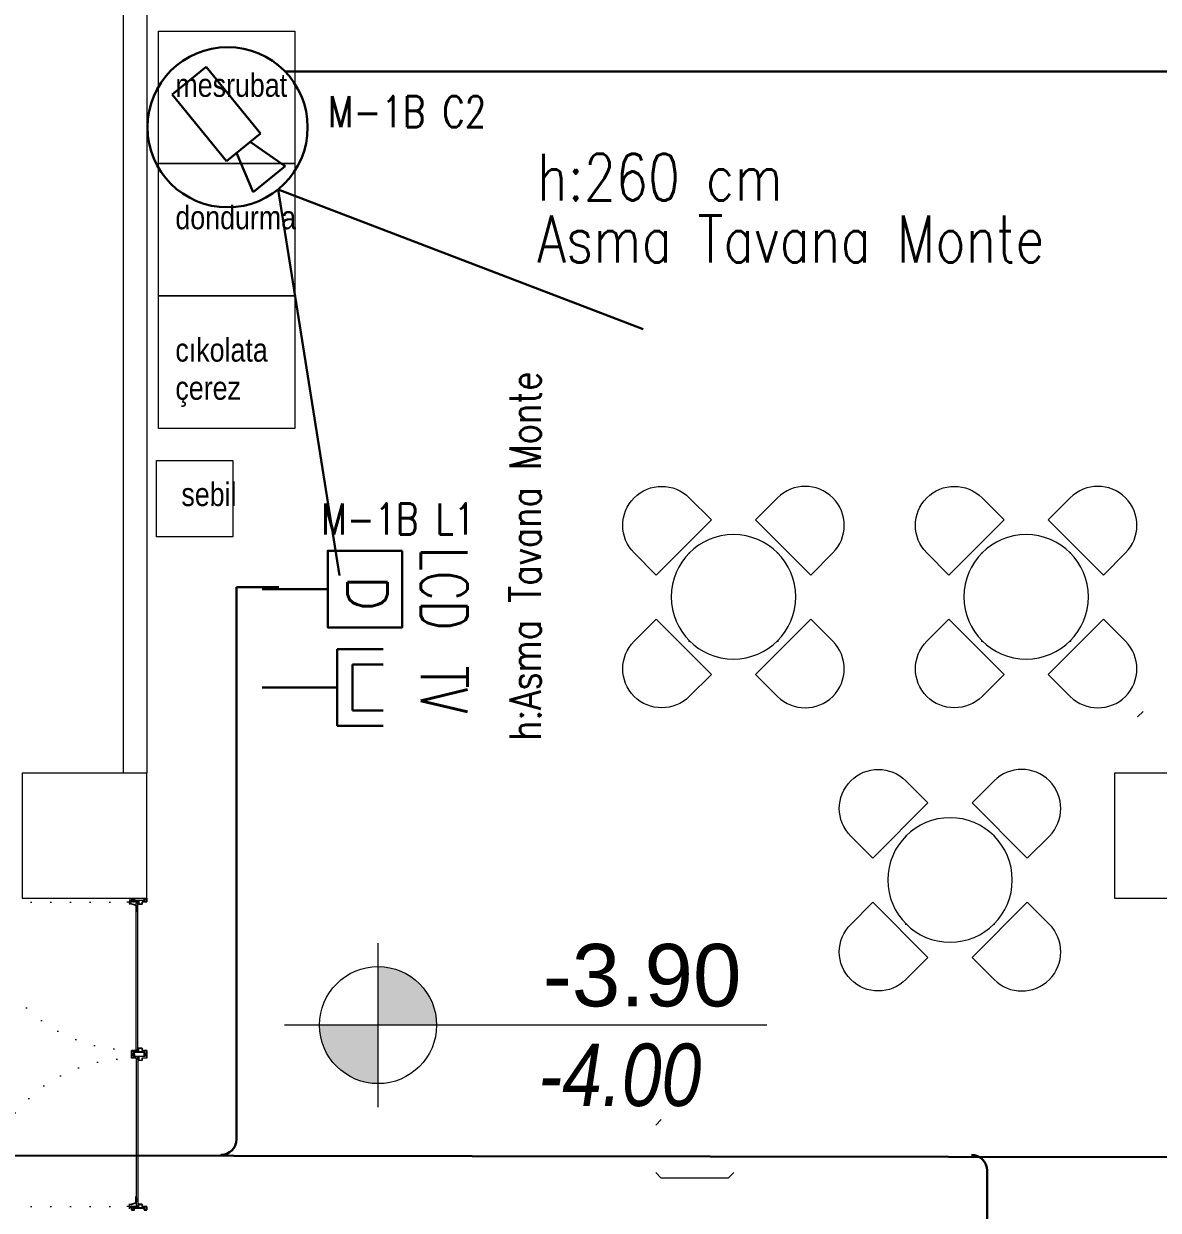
# Model space of a CAD drawing. Header units: metres. Extents: x -13621 to 152406, y -16073 to 22221.
# Drawn here: x 85561 to 86288, y 6990 to 7750 of the extents above; entities that cross this region are included whole.
import ezdxf
from ezdxf.enums import TextEntityAlignment as Align

# ---------------------------------------------------------------- set-up
doc = ezdxf.new("R2010")
doc.units = ezdxf.units.M
doc.header["$LTSCALE"] = 100
doc.header["$MEASUREMENT"] = 0
doc.linetypes.add('DOT2', pattern=[0.125, 0, -0.125])
doc.layers.get('0').update_dxf_attribs({"color": 9, "lineweight": 9})
for name, color, linetype, lineweight in [('00', 9, 'Continuous', 9), ('01', 9, 'Continuous', 9), ('05', 9, 'Continuous', 9), ('06D', 9, 'Continuous', 9), ('10', 9, 'Continuous', 9), ('15', 9, 'Continuous', 9), ('21', 9, 'Continuous', 9), ('Data  Tavan', 170, 'Continuous', 30), ('E-DAHİLİ DOME KAMERA', 7, 'Continuous', 30), ('E-DAHİLİ KAMERA', 7, 'Continuous', 30), ('E-DATA LCD EKRAN', 7, 'Continuous', 30), ('E-DATA PRİZİ (RJ45)', 7, 'Continuous', 30), ('E-YAZI', 7, 'Continuous', 30)]:
    doc.layers.add(name, color=color, linetype=linetype, lineweight=lineweight)
doc.styles.add('Arial', font='arial.ttf', dxfattribs={"height": 2.5})
doc.styles.add('E-YAZI', font='txttw.shx')
doc.styles.add('MuuM_TEXT-ITALIC', font='ARIALNI.TTF')
doc.styles.add('MuuM_TEXT-STANDART', font='ARIALN.TTF')

# ---------------------------------------------------------------- blocks, each defined once
blk = doc.blocks.new('E-LCD+TV')
at = {"layer": 'E-DATA PRİZİ (RJ45)', "color": 1}
for p, q in [((38.46, 77.49), (38.46, 48)), ((48.29, 77.49), (48.29, 57.83)), ((77.78, 77.49), (77.78, 57.83)), ((87.61, 77.49), (87.61, 48)), ((48.29, 57.83), (77.78, 57.83)), ((38.46, 48), (87.61, 48)), ((63.03, 48), (63.03, 0)), ((0, 0), (0, 41.99))]:
    blk.add_line(p, q, dxfattribs=at)
blk.add_lwpolyline([(-24.58, 89.56), (24.58, 89.56), (24.58, 41.99), (-24.58, 41.99)], close=True, dxfattribs=at)
at = {"layer": 'E-DATA PRİZİ (RJ45)', "color": 1, "style": 'E-YAZI'}
blk.add_text('D', height=25.6, dxfattribs=at).set_placement((-8.79, 54.59))
at = {"layer": 'E-YAZI', "color": 1, "style": 'E-YAZI', "width": 0.7}
for s, p in [('LCD', (-26.97, 101.57)), ('TV', (49.03, 101.57))]:
    blk.add_text(s, height=30, dxfattribs=at).set_placement(p)
blk = doc.blocks.new('100_DAHİLİ DOME KAMERA')
at = {"layer": 'E-DAHİLİ DOME KAMERA', "color": 4}
for p, q in [((-1.936, 0.715), (-1.936, -0.689)), ((0.82, 0.715), (-1.936, 0.715)), ((0.82, -0.689), (0.82, 0.715)), ((0.82, 0.294), (2.131, 0.668)), ((2.131, 0.668), (2.131, -0.643)), ((0.82, -0.268), (2.131, -0.643)), ((-1.936, -0.689), (0.82, -0.689))]:
    blk.add_line(p, q, dxfattribs=at)
at = {"layer": 'E-DAHİLİ DOME KAMERA', "color": 4, "linetype": 'Continuous'}
blk.add_circle((0, 0), 2.566, dxfattribs=at)
at = {"layer": 'E-DAHİLİ KAMERA', "color": 4}
for q in [(13.416, 6.264), (13.416, -6.264)]:
    blk.add_line((2.566, 0), q, dxfattribs=at)
blk = doc.blocks.new('p-kolon_80x80')
blk.add_lwpolyline([(-40, -40), (40, -40), (40, 40), (-40, 40)], close=True)
blk = doc.blocks.new('1.Bod.Ara.Sitatik Elk')
at = {"layer": '01'}
for p in [(1600, -1400), (2300, -1400)]:
    blk.add_blockref('p-kolon_80x80', p, dxfattribs=at)
blk = doc.blocks.new('0_elevationtarget-p-bk')
h = blk.add_hatch(color=250)
h.paths.add_polyline_path([(1.875, 0, 0.414214), (0, 1.875), (0, 0)])
h.paths.add_polyline_path([(0, 0), (-1.875, 0, 0.414214), (0, -1.875)])
blk.add_line((0, -2.625), (0, 2.625))
blk.add_lwpolyline([(12.453, 0), (-3, 0)])
blk.add_circle((0, 0), 1.875)
at = {"style": 'Arial'}
blk.add_attdef('BITMISKOT', text='', height=2, dxfattribs=at).set_placement((4.5, 0), align=Align.BOTTOM_LEFT)
at = {"style": 'MuuM_TEXT-ITALIC'}
blk.add_attdef('FINISHINGFLOORLEVEL', text='', height=2, dxfattribs=at).set_placement((4.5, -0.592), align=Align.TOP_LEFT)
blk = doc.blocks.new('p-sandalye-01')
blk.add_lwpolyline([(-5, -25), (-5, -25), (-25, -25, -1), (-25, 25), (-5, 25), (-5, 25)], format="xyb", close=True)
blk.add_point((0, 0.11))
blk = doc.blocks.new('p-masa-yuvarlak-4lü')
blk.add_circle((0.11, 0.11), 39.89)
at = {"rotation": 270}
blk.add_blockref('p-sandalye-01', (0, 40), dxfattribs=at)
blk.add_blockref('p-sandalye-01', (-40, 0))
at = {"xscale": -1}
blk.add_blockref('p-sandalye-01', (40, 0), dxfattribs=at)
at = {"xscale": -1, "rotation": 270}
blk.add_blockref('p-sandalye-01', (0, -40), dxfattribs=at)
blk = doc.blocks.new('1.Bod.Ara.Mimari Elk')
at = {"layer": '00'}
blk.add_lwpolyline([(1640, -640), (1640, -1360), (1625, -1360), (1625, -640)], close=True, dxfattribs=at)
at = {"layer": '05'}
for p, q in [((1969.54, -1581.88), (1966, -1585.41)), ((1969.54, -1619.38), (1966, -1615.84)), ((2012.47, -1619.38), (2016, -1615.84)), ((2012.47, -1619.38), (1969.54, -1619.38))]:
    blk.add_line(p, q, dxfattribs=at)
for points in [[(1647.35, -884.55), (1734.81, -884.55), (1734.81, -969.37), (1647.35, -969.37)], [(1647.35, -969.37), (1734.81, -969.37), (1734.81, -1054.2), (1647.35, -1054.2)], [(1647.35, -1054.2), (1734.81, -1054.2), (1734.81, -1139.02), (1647.35, -1139.02)], [(1646.06, -1159.59), (1694.94, -1159.59), (1694.94, -1208.43), (1646.06, -1208.43)]]:
    blk.add_lwpolyline(points, close=True, dxfattribs=at)
at = {"layer": '06D'}
for p, q in [((2274.77, -1323.95), (2278.3, -1320.42)), ((1632.87, -1635.02), (1632.87, -1631.25)), ((1632.87, -1631.25), (1633.17, -1631.25)), ((1633.17, -1635.25), (1633.17, -1631.25)), ((1633.17, -1632.65), (1634.17, -1632.65)), ((1633.17, -1633.85), (1634.17, -1633.85)), ((1630.47, -1637.5), (1627.17, -1637.5)), ((1632.65, -1635.31), (1628.58, -1636.54)), ((1628.86, -1639.18), (1628.86, -1635.93)), ((1630.01, -1638.5), (1628.86, -1638.5)), ((1632.95, -1635.54), (1629.35, -1636.63)), ((1632.36, -1638.2), (1629.57, -1638.2)), ((1630.01, -1638.2), (1629.57, -1638.2)), ((1629.57, -1638.5), (1632.36, -1638.5)), ((1632.36, -1638.5), (1632.36, -1638.2)), ((1632.36, -1638.5), (1632.36, -1638.2)), ((1633.17, -1636.93), (1633.3, -1637.06)), ((1633.3, -1637.06), (1634.05, -1637.06)), ((1634.05, -1637.06), (1634.17, -1636.93))]:
    blk.add_line(p, q, dxfattribs=at)
blk.add_lwpolyline([(1637.04, -1637.55, -0.414214), (1637.02, -1637.52), (1637.02, -1636.25, 0.414214), (1636.82, -1636.05), (1634.69, -1636.05, 0.414214), (1634.66, -1636.08), (1634.66, -1638.28, -0.414214), (1634.56, -1638.38), (1634.3, -1638.38, -0.668179), (1634.3, -1638.36), (1634.31, -1638.35, 0.414214), (1634.31, -1638.31), (1634.27, -1638.27), (1634.31, -1638.23, 0.414214), (1634.31, -1638.18), (1634.27, -1638.14), (1634.31, -1638.1, 0.414214), (1634.31, -1638.06), (1634.27, -1638.02), (1634.31, -1637.98, 0.414214), (1634.31, -1637.93), (1634.27, -1637.89), (1634.31, -1637.85, 0.414214), (1634.31, -1637.81), (1634.27, -1637.77), (1634.31, -1637.73, 0.414214), (1634.31, -1637.68), (1634.27, -1637.64), (1634.31, -1637.6, 0.668179), (1634.29, -1637.55), (1630.05, -1637.55, 0.414214), (1630, -1637.6), (1630, -1639.8, 0.414214), (1630.05, -1639.85), (1631.44, -1639.85), (1631.49, -1639.8), (1631.54, -1639.85), (1631.85, -1639.85, 0.414214), (1631.9, -1639.8), (1631.9, -1639.12, 0.425982), (1631.85, -1639.07, -0.221341), (1631.69, -1639, 0.210871), (1631.67, -1638.99), (1631.63, -1638.99, 0.164212), (1631.59, -1639.01, -0.031871), (1631.58, -1639.02, 0.267949), (1631.56, -1639.04), (1631.56, -1639.06, -0.354919), (1631.54, -1639.09, -0.103666), (1631.45, -1639.09, -0.354919), (1631.42, -1639.06), (1631.42, -1639.04, 0.267949), (1631.41, -1639.02, -0.131652), (1631.34, -1638.95, 0.267949), (1631.32, -1638.94), (1631.3, -1638.94, -0.354919), (1631.27, -1638.92, -0.103666), (1631.27, -1638.82, -0.354919), (1631.3, -1638.8), (1631.32, -1638.8, 0.267949), (1631.34, -1638.78, -0.131652), (1631.41, -1638.72, 0.267949), (1631.42, -1638.7), (1631.42, -1638.68, -0.354919), (1631.45, -1638.65, -0.103666), (1631.54, -1638.65, -0.354919), (1631.56, -1638.68), (1631.56, -1638.7, 0.267949), (1631.58, -1638.72, -0.031871), (1631.59, -1638.73, 0.164212), (1631.63, -1638.75), (1631.67, -1638.75, 0.210871), (1631.69, -1638.74, -0.252014), (1631.87, -1638.67, 0.295782), (1631.9, -1638.66, -0.253783), (1631.92, -1638.65), (1631.95, -1638.65), (1638.05, -1638.65), (1638.08, -1638.65, -0.253783), (1638.11, -1638.66, 0.295782), (1638.13, -1638.67, -0.252014), (1638.31, -1638.74, 0.210871), (1638.33, -1638.75), (1638.38, -1638.75, 0.164212), (1638.41, -1638.73, -0.031871), (1638.43, -1638.72, 0.267949), (1638.44, -1638.7), (1638.44, -1638.68, -0.354919), (1638.47, -1638.65, -0.103666), (1638.56, -1638.65, -0.354919), (1638.58, -1638.68), (1638.58, -1638.7, 0.267949), (1638.6, -1638.72, -0.131652), (1638.66, -1638.78, 0.267949), (1638.68, -1638.8), (1638.7, -1638.8, -0.354919), (1638.73, -1638.82, -0.103666), (1638.73, -1638.92, -0.354919), (1638.7, -1638.94), (1638.68, -1638.94, 0.267949), (1638.66, -1638.95, -0.131652), (1638.6, -1639.02, 0.267949), (1638.58, -1639.04), (1638.58, -1639.06, -0.354919), (1638.56, -1639.09, -0.103666), (1638.47, -1639.09, -0.354919), (1638.44, -1639.06), (1638.44, -1639.04, 0.267949), (1638.43, -1639.02, -0.031871), (1638.41, -1639.01, 0.164212), (1638.38, -1638.99), (1638.33, -1638.99, 0.210871), (1638.31, -1639, -0.221341), (1638.15, -1639.07, 0.425982), (1638.1, -1639.12), (1638.1, -1639.82, 0.414214), (1638.13, -1639.85), (1638.46, -1639.85), (1638.51, -1639.8), (1638.56, -1639.85), (1639.95, -1639.85, 0.414214), (1640, -1639.8), (1640, -1637.7, 0.414214), (1639.85, -1637.55), (1637.05, -1637.55)], format="xyb", dxfattribs=at)
for points in [[(1631.9, -1639.85), (1630, -1639.85), (1630, -1640), (1631.9, -1640)], [(1640, -1639.85), (1638.1, -1639.85), (1638.1, -1640), (1640, -1640)]]:
    blk.add_lwpolyline(points, close=True, dxfattribs=at)
for points in [[(1634.15, -1638.47, -0.414214), (1634.12, -1638.5), (1631.49, -1638.5, 1.203439), (1631.62, -1639.22, -0.263652), (1631.75, -1639.23), (1631.75, -1639.68, -0.414214), (1631.73, -1639.7), (1630.52, -1639.7, -0.414214), (1630.49, -1639.68), (1630.49, -1639.49, 0.414214), (1630.47, -1639.47), (1630.4, -1639.47, 0.414214), (1630.37, -1639.49), (1630.37, -1639.68, -0.414214), (1630.35, -1639.7), (1630.2, -1639.7, -0.414214), (1630.15, -1639.65), (1630.15, -1637.73, -0.414214), (1630.18, -1637.7), (1630.2, -1637.7, -0.347097), (1630.22, -1637.72, 0.789283), (1630.3, -1637.72, -0.347097), (1630.32, -1637.7), (1630.35, -1637.7, -0.414214), (1630.37, -1637.73), (1630.37, -1637.92, 0.414214), (1630.4, -1637.94), (1630.47, -1637.94, 0.414214), (1630.49, -1637.92), (1630.49, -1637.87, -0.436922), (1630.52, -1637.85, 0.19622), (1630.54, -1637.84), (1630.57, -1637.82), (1630.6, -1637.84, 0.36397), (1630.64, -1637.84), (1630.67, -1637.82), (1630.69, -1637.84, 0.655203), (1630.72, -1637.84), (1630.74, -1637.82), (1630.77, -1637.84, 0.36397), (1630.81, -1637.84), (1630.84, -1637.82), (1630.87, -1637.84, 0.36397), (1630.91, -1637.84), (1630.94, -1637.82), (1630.96, -1637.84, 0.36397), (1631.01, -1637.84), (1631.03, -1637.82), (1631.06, -1637.84, 0.36397), (1631.11, -1637.84), (1631.11, -1637.83, 0.027174), (1631.12, -1637.82, 0.131193), (1631.13, -1637.8, -0.383883), (1631.23, -1637.71), (1631.3, -1637.71, -0.323388), (1631.35, -1637.74, 0.52724), (1631.54, -1637.8, -0.359211), (1631.61, -1637.8, 0.52724), (1631.81, -1637.74, -0.323388), (1631.85, -1637.71), (1631.92, -1637.71, -0.414214), (1632.02, -1637.81), (1632.02, -1637.82), (1632.04, -1637.84, 0.36397), (1632.09, -1637.84), (1632.11, -1637.82), (1632.14, -1637.84, 0.36397), (1632.18, -1637.84), (1632.21, -1637.82), (1632.24, -1637.84, 0.36397), (1632.28, -1637.84), (1632.31, -1637.82), (1632.33, -1637.84, 0.36397), (1632.38, -1637.84), (1632.4, -1637.82), (1632.43, -1637.84, 0.36397), (1632.48, -1637.84), (1632.5, -1637.82), (1632.53, -1637.84, 0.36397), (1632.57, -1637.84), (1632.6, -1637.82), (1632.62, -1637.84, 0.388879), (1632.67, -1637.84), (1632.8, -1637.71, -0.198912), (1632.83, -1637.7), (1633.3, -1637.7), (1634.12, -1637.7, -0.414214), (1634.15, -1637.73)], [(1639.52, -1637.9, 0.414214), (1639.55, -1637.93), (1639.62, -1637.93, 0.414214), (1639.64, -1637.9), (1639.64, -1637.73, -0.414214), (1639.67, -1637.7), (1639.68, -1637.7, -0.347117), (1639.7, -1637.72, 0.789342), (1639.78, -1637.72, -0.347117), (1639.8, -1637.7), (1639.84, -1637.7, -0.414214), (1639.86, -1637.73), (1639.86, -1639.68, -0.414214), (1639.84, -1639.7), (1639.67, -1639.7, -0.414214), (1639.64, -1639.68), (1639.64, -1639.49, 0.414214), (1639.62, -1639.47), (1639.55, -1639.47, 0.414214), (1639.52, -1639.49), (1639.52, -1639.68, -0.414214), (1639.5, -1639.7), (1638.28, -1639.7, -0.414214), (1638.25, -1639.68), (1638.25, -1639.23, -0.263652), (1638.38, -1639.22, 1.203439), (1638.51, -1638.5), (1634.83, -1638.5, -0.414214), (1634.81, -1638.47), (1634.81, -1636.26, -0.414214), (1634.87, -1636.2), (1636.82, -1636.2, -0.414214), (1636.87, -1636.25), (1636.87, -1637.67, 0.414214), (1636.89, -1637.7), (1639.5, -1637.7, -0.414214), (1639.52, -1637.73)]]:
    blk.add_lwpolyline(points, format="xyb", close=True, dxfattribs=at)
for centre in [(1632.57, -1635.02), (1632.87, -1635.25)]:
    blk.add_arc(centre, 0.3, 285.89502, 0, dxfattribs=at)
at = {"layer": '10'}
for p, q in [((1630.47, -1442.5), (1627.17, -1442.5)), ((1632.65, -1444.69), (1628.58, -1443.46)), ((1628.86, -1440.82), (1628.86, -1444.07)), ((1630.01, -1441.5), (1628.86, -1441.5)), ((1632.95, -1444.46), (1629.35, -1443.37)), ((1629.57, -1441.5), (1632.36, -1441.5)), ((1632.36, -1441.8), (1629.57, -1441.8)), ((1630.01, -1441.8), (1629.57, -1441.8)), ((1632.36, -1441.5), (1632.36, -1441.8)), ((1632.36, -1441.5), (1632.36, -1441.8)), ((1632.87, -1444.98), (1632.87, -1448.75)), ((1632.87, -1448.75), (1633.17, -1448.75)), ((1633.17, -1444.75), (1633.17, -1448.75)), ((1633.17, -1446.15), (1634.17, -1446.15)), ((1633.17, -1447.35), (1634.17, -1447.35))]:
    blk.add_line(p, q, dxfattribs=at)
for points in [[(1631.9, -1440.15), (1630, -1440.15), (1630, -1440), (1631.9, -1440)], [(1640, -1440.15), (1638.1, -1440.15), (1638.1, -1440), (1640, -1440)], [(1631.9, -1539.85), (1630, -1539.85), (1630, -1540), (1631.9, -1540)], [(1631.9, -1540.15), (1630, -1540.15), (1630, -1540), (1631.9, -1540)], [(1640, -1539.85), (1638.1, -1539.85), (1638.1, -1540), (1640, -1540)], [(1640, -1540.15), (1638.1, -1540.15), (1638.1, -1540), (1640, -1540)]]:
    blk.add_lwpolyline(points, close=True, dxfattribs=at)
for points in [[(1637.04, -1442.45, 0.414214), (1637.02, -1442.47), (1637.02, -1443.75, -0.414214), (1636.82, -1443.95), (1634.69, -1443.95, -0.414214), (1634.66, -1443.92), (1634.66, -1441.72, 0.414214), (1634.56, -1441.62), (1634.3, -1441.62, 0.668179), (1634.3, -1441.64), (1634.31, -1441.65, -0.414214), (1634.31, -1441.69), (1634.27, -1441.73), (1634.31, -1441.77, -0.414214), (1634.31, -1441.82), (1634.27, -1441.86), (1634.31, -1441.9, -0.414214), (1634.31, -1441.94), (1634.27, -1441.98), (1634.31, -1442.02, -0.414214), (1634.31, -1442.07), (1634.27, -1442.11), (1634.31, -1442.15, -0.414214), (1634.31, -1442.19), (1634.27, -1442.23), (1634.31, -1442.27, -0.414214), (1634.31, -1442.32), (1634.27, -1442.36), (1634.31, -1442.4, -0.668179), (1634.29, -1442.45), (1630.05, -1442.45, -0.414214), (1630, -1442.4), (1630, -1440.2, -0.414214), (1630.05, -1440.15), (1631.44, -1440.15), (1631.49, -1440.2), (1631.54, -1440.15), (1631.85, -1440.15, -0.414214), (1631.9, -1440.2), (1631.9, -1440.88, -0.425982), (1631.85, -1440.93, 0.221341), (1631.69, -1441, -0.210871), (1631.67, -1441.01), (1631.63, -1441.01, -0.164212), (1631.59, -1440.99, 0.031871), (1631.58, -1440.98, -0.267949), (1631.56, -1440.96), (1631.56, -1440.94, 0.354919), (1631.54, -1440.91, 0.103666), (1631.45, -1440.91, 0.354919), (1631.42, -1440.94), (1631.42, -1440.96, -0.267949), (1631.41, -1440.98, 0.131652), (1631.34, -1441.05, -0.267949), (1631.32, -1441.06), (1631.3, -1441.06, 0.354919), (1631.27, -1441.08, 0.103666), (1631.27, -1441.18, 0.354919), (1631.3, -1441.2), (1631.32, -1441.2, -0.267949), (1631.34, -1441.22, 0.131652), (1631.41, -1441.28, -0.267949), (1631.42, -1441.3), (1631.42, -1441.32, 0.354919), (1631.45, -1441.35, 0.103666), (1631.54, -1441.35, 0.354919), (1631.56, -1441.32), (1631.56, -1441.3, -0.267949), (1631.58, -1441.28, 0.031871), (1631.59, -1441.27, -0.164212), (1631.63, -1441.25), (1631.67, -1441.25, -0.210871), (1631.69, -1441.26, 0.252014), (1631.87, -1441.33, -0.295782), (1631.9, -1441.34, 0.253783), (1631.92, -1441.35), (1631.95, -1441.35), (1638.05, -1441.35), (1638.08, -1441.35, 0.253783), (1638.11, -1441.34, -0.295782), (1638.13, -1441.33, 0.252014), (1638.31, -1441.26, -0.210871), (1638.33, -1441.25), (1638.38, -1441.25, -0.164212), (1638.41, -1441.27, 0.031871), (1638.43, -1441.28, -0.267949), (1638.44, -1441.3), (1638.44, -1441.32, 0.354919), (1638.47, -1441.35, 0.103666), (1638.56, -1441.35, 0.354919), (1638.58, -1441.32), (1638.58, -1441.3, -0.267949), (1638.6, -1441.28, 0.131652), (1638.66, -1441.22, -0.267949), (1638.68, -1441.2), (1638.7, -1441.2, 0.354919), (1638.73, -1441.18, 0.103666), (1638.73, -1441.08, 0.354919), (1638.7, -1441.06), (1638.68, -1441.06, -0.267949), (1638.66, -1441.05, 0.131652), (1638.6, -1440.98, -0.267949), (1638.58, -1440.96), (1638.58, -1440.94, 0.354919), (1638.56, -1440.91, 0.103666), (1638.47, -1440.91, 0.354919), (1638.44, -1440.94), (1638.44, -1440.96, -0.267949), (1638.43, -1440.98, 0.031871), (1638.41, -1440.99, -0.164212), (1638.38, -1441.01), (1638.33, -1441.01, -0.210871), (1638.31, -1441, 0.221341), (1638.15, -1440.93, -0.425982), (1638.1, -1440.88), (1638.1, -1440.17, -0.414214), (1638.13, -1440.15), (1638.46, -1440.15), (1638.51, -1440.2), (1638.56, -1440.15), (1639.95, -1440.15, -0.414214), (1640, -1440.2), (1640, -1442.3, -0.414214), (1639.85, -1442.45), (1637.05, -1442.45)], [(1637.04, -1537.55, -0.414214), (1637.02, -1537.52), (1637.02, -1536.25, 0.414214), (1636.82, -1536.05), (1634.69, -1536.05, 0.414214), (1634.66, -1536.08), (1634.66, -1538.28, -0.414214), (1634.56, -1538.38), (1634.3, -1538.38, -0.668179), (1634.3, -1538.36), (1634.31, -1538.35, 0.414214), (1634.31, -1538.31), (1634.27, -1538.27), (1634.31, -1538.23, 0.414214), (1634.31, -1538.18), (1634.27, -1538.14), (1634.31, -1538.1, 0.414214), (1634.31, -1538.06), (1634.27, -1538.02), (1634.31, -1537.98, 0.414214), (1634.31, -1537.93), (1634.27, -1537.89), (1634.31, -1537.85, 0.414214), (1634.31, -1537.81), (1634.27, -1537.77), (1634.31, -1537.73, 0.414214), (1634.31, -1537.68), (1634.27, -1537.64), (1634.31, -1537.6, 0.668179), (1634.29, -1537.55), (1630.05, -1537.55, 0.414214), (1630, -1537.6), (1630, -1539.8, 0.414214), (1630.05, -1539.85), (1631.44, -1539.85), (1631.49, -1539.8), (1631.54, -1539.85), (1631.85, -1539.85, 0.414214), (1631.9, -1539.8), (1631.9, -1539.12, 0.425982), (1631.85, -1539.07, -0.221341), (1631.69, -1539, 0.210871), (1631.67, -1538.99), (1631.63, -1538.99, 0.164212), (1631.59, -1539.01, -0.031871), (1631.58, -1539.02, 0.267949), (1631.56, -1539.04), (1631.56, -1539.06, -0.354919), (1631.54, -1539.09, -0.103666), (1631.45, -1539.09, -0.354919), (1631.42, -1539.06), (1631.42, -1539.04, 0.267949), (1631.41, -1539.02, -0.131652), (1631.34, -1538.95, 0.267949), (1631.32, -1538.94), (1631.3, -1538.94, -0.354919), (1631.27, -1538.92, -0.103666), (1631.27, -1538.82, -0.354919), (1631.3, -1538.8), (1631.32, -1538.8, 0.267949), (1631.34, -1538.78, -0.131652), (1631.41, -1538.72, 0.267949), (1631.42, -1538.7), (1631.42, -1538.68, -0.354919), (1631.45, -1538.65, -0.103666), (1631.54, -1538.65, -0.354919), (1631.56, -1538.68), (1631.56, -1538.7, 0.267949), (1631.58, -1538.72, -0.031871), (1631.59, -1538.73, 0.164212), (1631.63, -1538.75), (1631.67, -1538.75, 0.210871), (1631.69, -1538.74, -0.252014), (1631.87, -1538.67, 0.295782), (1631.9, -1538.66, -0.253783), (1631.92, -1538.65), (1631.95, -1538.65), (1638.05, -1538.65), (1638.08, -1538.65, -0.253783), (1638.11, -1538.66, 0.295782), (1638.13, -1538.67, -0.252014), (1638.31, -1538.74, 0.210871), (1638.33, -1538.75), (1638.38, -1538.75, 0.164212), (1638.41, -1538.73, -0.031871), (1638.43, -1538.72, 0.267949), (1638.44, -1538.7), (1638.44, -1538.68, -0.354919), (1638.47, -1538.65, -0.103666), (1638.56, -1538.65, -0.354919), (1638.58, -1538.68), (1638.58, -1538.7, 0.267949), (1638.6, -1538.72, -0.131652), (1638.66, -1538.78, 0.267949), (1638.68, -1538.8), (1638.7, -1538.8, -0.354919), (1638.73, -1538.82, -0.103666), (1638.73, -1538.92, -0.354919), (1638.7, -1538.94), (1638.68, -1538.94, 0.267949), (1638.66, -1538.95, -0.131652), (1638.6, -1539.02, 0.267949), (1638.58, -1539.04), (1638.58, -1539.06, -0.354919), (1638.56, -1539.09, -0.103666), (1638.47, -1539.09, -0.354919), (1638.44, -1539.06), (1638.44, -1539.04, 0.267949), (1638.43, -1539.02, -0.031871), (1638.41, -1539.01, 0.164212), (1638.38, -1538.99), (1638.33, -1538.99, 0.210871), (1638.31, -1539, -0.221341), (1638.15, -1539.07, 0.425982), (1638.1, -1539.12), (1638.1, -1539.82, 0.414214), (1638.13, -1539.85), (1638.46, -1539.85), (1638.51, -1539.8), (1638.56, -1539.85), (1639.95, -1539.85, 0.414214), (1640, -1539.8), (1640, -1537.7, 0.414214), (1639.85, -1537.55), (1637.05, -1537.55)], [(1637.04, -1542.45, 0.414214), (1637.02, -1542.47), (1637.02, -1543.75, -0.414214), (1636.82, -1543.95), (1634.69, -1543.95, -0.414214), (1634.66, -1543.92), (1634.66, -1541.72, 0.414214), (1634.56, -1541.62), (1634.3, -1541.62, 0.668179), (1634.3, -1541.64), (1634.31, -1541.65, -0.414214), (1634.31, -1541.69), (1634.27, -1541.73), (1634.31, -1541.77, -0.414214), (1634.31, -1541.82), (1634.27, -1541.86), (1634.31, -1541.9, -0.414214), (1634.31, -1541.94), (1634.27, -1541.98), (1634.31, -1542.02, -0.414214), (1634.31, -1542.07), (1634.27, -1542.11), (1634.31, -1542.15, -0.414214), (1634.31, -1542.19), (1634.27, -1542.23), (1634.31, -1542.27, -0.414214), (1634.31, -1542.32), (1634.27, -1542.36), (1634.31, -1542.4, -0.668179), (1634.29, -1542.45), (1630.05, -1542.45, -0.414214), (1630, -1542.4), (1630, -1540.2, -0.414214), (1630.05, -1540.15), (1631.44, -1540.15), (1631.49, -1540.2), (1631.54, -1540.15), (1631.85, -1540.15, -0.414214), (1631.9, -1540.2), (1631.9, -1540.88, -0.425982), (1631.85, -1540.93, 0.221341), (1631.69, -1541, -0.210871), (1631.67, -1541.01), (1631.63, -1541.01, -0.164212), (1631.59, -1540.99, 0.031871), (1631.58, -1540.98, -0.267949), (1631.56, -1540.96), (1631.56, -1540.94, 0.354919), (1631.54, -1540.91, 0.103666), (1631.45, -1540.91, 0.354919), (1631.42, -1540.94), (1631.42, -1540.96, -0.267949), (1631.41, -1540.98, 0.131652), (1631.34, -1541.05, -0.267949), (1631.32, -1541.06), (1631.3, -1541.06, 0.354919), (1631.27, -1541.08, 0.103666), (1631.27, -1541.18, 0.354919), (1631.3, -1541.2), (1631.32, -1541.2, -0.267949), (1631.34, -1541.22, 0.131652), (1631.41, -1541.28, -0.267949), (1631.42, -1541.3), (1631.42, -1541.32, 0.354919), (1631.45, -1541.35, 0.103666), (1631.54, -1541.35, 0.354919), (1631.56, -1541.32), (1631.56, -1541.3, -0.267949), (1631.58, -1541.28, 0.031871), (1631.59, -1541.27, -0.164212), (1631.63, -1541.25), (1631.67, -1541.25, -0.210871), (1631.69, -1541.26, 0.252014), (1631.87, -1541.33, -0.295782), (1631.9, -1541.34, 0.253783), (1631.92, -1541.35), (1631.95, -1541.35), (1638.05, -1541.35), (1638.08, -1541.35, 0.253783), (1638.11, -1541.34, -0.295782), (1638.13, -1541.33, 0.252014), (1638.31, -1541.26, -0.210871), (1638.33, -1541.25), (1638.38, -1541.25, -0.164212), (1638.41, -1541.27, 0.031871), (1638.43, -1541.28, -0.267949), (1638.44, -1541.3), (1638.44, -1541.32, 0.354919), (1638.47, -1541.35, 0.103666), (1638.56, -1541.35, 0.354919), (1638.58, -1541.32), (1638.58, -1541.3, -0.267949), (1638.6, -1541.28, 0.131652), (1638.66, -1541.22, -0.267949), (1638.68, -1541.2), (1638.7, -1541.2, 0.354919), (1638.73, -1541.18, 0.103666), (1638.73, -1541.08, 0.354919), (1638.7, -1541.06), (1638.68, -1541.06, -0.267949), (1638.66, -1541.05, 0.131652), (1638.6, -1540.98, -0.267949), (1638.58, -1540.96), (1638.58, -1540.94, 0.354919), (1638.56, -1540.91, 0.103666), (1638.47, -1540.91, 0.354919), (1638.44, -1540.94), (1638.44, -1540.96, -0.267949), (1638.43, -1540.98, 0.031871), (1638.41, -1540.99, -0.164212), (1638.38, -1541.01), (1638.33, -1541.01, -0.210871), (1638.31, -1541, 0.221341), (1638.15, -1540.93, -0.425982), (1638.1, -1540.88), (1638.1, -1540.17, -0.414214), (1638.13, -1540.15), (1638.46, -1540.15), (1638.51, -1540.2), (1638.56, -1540.15), (1639.95, -1540.15, -0.414214), (1640, -1540.2), (1640, -1542.3, -0.414214), (1639.85, -1542.45), (1637.05, -1542.45)]]:
    blk.add_lwpolyline(points, format="xyb", dxfattribs=at)
for points in [[(1634.15, -1441.53, 0.414214), (1634.12, -1441.5), (1631.49, -1441.5, -1.203439), (1631.62, -1440.78, 0.263652), (1631.75, -1440.77), (1631.75, -1440.32, 0.414214), (1631.73, -1440.3), (1630.52, -1440.3, 0.414214), (1630.49, -1440.32), (1630.49, -1440.5, -0.414214), (1630.47, -1440.53), (1630.4, -1440.53, -0.414214), (1630.37, -1440.5), (1630.37, -1440.32, 0.414214), (1630.35, -1440.3), (1630.2, -1440.3, 0.414214), (1630.15, -1440.35), (1630.15, -1442.27, 0.414214), (1630.18, -1442.3), (1630.2, -1442.3, 0.347097), (1630.22, -1442.28, -0.789283), (1630.3, -1442.28, 0.347097), (1630.32, -1442.3), (1630.35, -1442.3, 0.414214), (1630.37, -1442.27), (1630.37, -1442.08, -0.414214), (1630.4, -1442.06), (1630.47, -1442.06, -0.414214), (1630.49, -1442.08), (1630.49, -1442.13, 0.436922), (1630.52, -1442.15, -0.19622), (1630.54, -1442.16), (1630.57, -1442.18), (1630.6, -1442.16, -0.36397), (1630.64, -1442.16), (1630.67, -1442.18), (1630.69, -1442.16, -0.655203), (1630.72, -1442.16), (1630.74, -1442.18), (1630.77, -1442.16, -0.36397), (1630.81, -1442.16), (1630.84, -1442.18), (1630.87, -1442.16, -0.36397), (1630.91, -1442.16), (1630.94, -1442.18), (1630.96, -1442.16, -0.36397), (1631.01, -1442.16), (1631.03, -1442.18), (1631.06, -1442.16, -0.36397), (1631.11, -1442.16), (1631.11, -1442.17, -0.027174), (1631.12, -1442.18, -0.131193), (1631.13, -1442.2, 0.383883), (1631.23, -1442.29), (1631.3, -1442.29, 0.323388), (1631.35, -1442.26, -0.52724), (1631.54, -1442.2, 0.359211), (1631.61, -1442.2, -0.52724), (1631.81, -1442.26, 0.323388), (1631.85, -1442.29), (1631.92, -1442.29, 0.414214), (1632.02, -1442.19), (1632.02, -1442.18), (1632.04, -1442.16, -0.36397), (1632.09, -1442.16), (1632.11, -1442.18), (1632.14, -1442.16, -0.36397), (1632.18, -1442.16), (1632.21, -1442.18), (1632.24, -1442.16, -0.36397), (1632.28, -1442.16), (1632.31, -1442.18), (1632.33, -1442.16, -0.36397), (1632.38, -1442.16), (1632.4, -1442.18), (1632.43, -1442.16, -0.36397), (1632.48, -1442.16), (1632.5, -1442.18), (1632.53, -1442.16, -0.36397), (1632.57, -1442.16), (1632.6, -1442.18), (1632.62, -1442.16, -0.388879), (1632.67, -1442.16), (1632.8, -1442.29, 0.198912), (1632.83, -1442.3), (1633.3, -1442.3), (1634.12, -1442.3, 0.414214), (1634.15, -1442.27)], [(1639.52, -1442.09, -0.414214), (1639.55, -1442.07), (1639.62, -1442.07, -0.414214), (1639.64, -1442.09), (1639.64, -1442.27, 0.414214), (1639.67, -1442.3), (1639.68, -1442.3, 0.347117), (1639.7, -1442.28, -0.789342), (1639.78, -1442.28, 0.347117), (1639.8, -1442.3), (1639.84, -1442.3, 0.414214), (1639.86, -1442.27), (1639.86, -1440.32, 0.414214), (1639.84, -1440.3), (1639.67, -1440.3, 0.414214), (1639.64, -1440.32), (1639.64, -1440.5, -0.414214), (1639.62, -1440.53), (1639.55, -1440.53, -0.414214), (1639.52, -1440.5), (1639.52, -1440.32, 0.414214), (1639.5, -1440.3), (1638.28, -1440.3, 0.414214), (1638.25, -1440.32), (1638.25, -1440.77, 0.263652), (1638.38, -1440.78, -1.203439), (1638.51, -1441.5), (1634.83, -1441.5, 0.414214), (1634.81, -1441.53), (1634.81, -1443.74, 0.414214), (1634.87, -1443.8), (1636.82, -1443.8, 0.414214), (1636.87, -1443.75), (1636.87, -1442.32, -0.414214), (1636.89, -1442.3), (1639.5, -1442.3, 0.414214), (1639.52, -1442.27)], [(1634.15, -1538.47, -0.414214), (1634.12, -1538.5), (1631.49, -1538.5, 1.203439), (1631.62, -1539.22, -0.263652), (1631.75, -1539.23), (1631.75, -1539.68, -0.414214), (1631.73, -1539.7), (1630.52, -1539.7, -0.414214), (1630.49, -1539.68), (1630.49, -1539.49, 0.414214), (1630.47, -1539.47), (1630.4, -1539.47, 0.414214), (1630.37, -1539.49), (1630.37, -1539.68, -0.414214), (1630.35, -1539.7), (1630.2, -1539.7, -0.414214), (1630.15, -1539.65), (1630.15, -1537.73, -0.414214), (1630.18, -1537.7), (1630.2, -1537.7, -0.347097), (1630.22, -1537.72, 0.789283), (1630.3, -1537.72, -0.347097), (1630.32, -1537.7), (1630.35, -1537.7, -0.414214), (1630.37, -1537.73), (1630.37, -1537.92, 0.414214), (1630.4, -1537.94), (1630.47, -1537.94, 0.414214), (1630.49, -1537.92), (1630.49, -1537.87, -0.436922), (1630.52, -1537.85, 0.19622), (1630.54, -1537.84), (1630.57, -1537.82), (1630.6, -1537.84, 0.36397), (1630.64, -1537.84), (1630.67, -1537.82), (1630.69, -1537.84, 0.655203), (1630.72, -1537.84), (1630.74, -1537.82), (1630.77, -1537.84, 0.36397), (1630.81, -1537.84), (1630.84, -1537.82), (1630.87, -1537.84, 0.36397), (1630.91, -1537.84), (1630.94, -1537.82), (1630.96, -1537.84, 0.36397), (1631.01, -1537.84), (1631.03, -1537.82), (1631.06, -1537.84, 0.36397), (1631.11, -1537.84), (1631.11, -1537.83, 0.027174), (1631.12, -1537.82, 0.131193), (1631.13, -1537.8, -0.383883), (1631.23, -1537.71), (1631.3, -1537.71, -0.323388), (1631.35, -1537.74, 0.52724), (1631.54, -1537.8, -0.359211), (1631.61, -1537.8, 0.52724), (1631.81, -1537.74, -0.323388), (1631.85, -1537.71), (1631.92, -1537.71, -0.414214), (1632.02, -1537.81), (1632.02, -1537.82), (1632.04, -1537.84, 0.36397), (1632.09, -1537.84), (1632.11, -1537.82), (1632.14, -1537.84, 0.36397), (1632.18, -1537.84), (1632.21, -1537.82), (1632.24, -1537.84, 0.36397), (1632.28, -1537.84), (1632.31, -1537.82), (1632.33, -1537.84, 0.36397), (1632.38, -1537.84), (1632.4, -1537.82), (1632.43, -1537.84, 0.36397), (1632.48, -1537.84), (1632.5, -1537.82), (1632.53, -1537.84, 0.36397), (1632.57, -1537.84), (1632.6, -1537.82), (1632.62, -1537.84, 0.388879), (1632.67, -1537.84), (1632.8, -1537.71, -0.198912), (1632.83, -1537.7), (1633.3, -1537.7), (1634.12, -1537.7, -0.414214), (1634.15, -1537.73)], [(1634.15, -1541.53, 0.414214), (1634.12, -1541.5), (1631.49, -1541.5, -1.203439), (1631.62, -1540.78, 0.263652), (1631.75, -1540.77), (1631.75, -1540.32, 0.414214), (1631.73, -1540.3), (1630.52, -1540.3, 0.414214), (1630.49, -1540.32), (1630.49, -1540.5, -0.414214), (1630.47, -1540.53), (1630.4, -1540.53, -0.414214), (1630.37, -1540.5), (1630.37, -1540.32, 0.414214), (1630.35, -1540.3), (1630.2, -1540.3, 0.414214), (1630.15, -1540.35), (1630.15, -1542.27, 0.414214), (1630.18, -1542.3), (1630.2, -1542.3, 0.347097), (1630.22, -1542.28, -0.789283), (1630.3, -1542.28, 0.347097), (1630.32, -1542.3), (1630.35, -1542.3, 0.414214), (1630.37, -1542.27), (1630.37, -1542.08, -0.414214), (1630.4, -1542.06), (1630.47, -1542.06, -0.414214), (1630.49, -1542.08), (1630.49, -1542.13, 0.436922), (1630.52, -1542.15, -0.19622), (1630.54, -1542.16), (1630.57, -1542.18), (1630.6, -1542.16, -0.36397), (1630.64, -1542.16), (1630.67, -1542.18), (1630.69, -1542.16, -0.655203), (1630.72, -1542.16), (1630.74, -1542.18), (1630.77, -1542.16, -0.36397), (1630.81, -1542.16), (1630.84, -1542.18), (1630.87, -1542.16, -0.36397), (1630.91, -1542.16), (1630.94, -1542.18), (1630.96, -1542.16, -0.36397), (1631.01, -1542.16), (1631.03, -1542.18), (1631.06, -1542.16, -0.36397), (1631.11, -1542.16), (1631.11, -1542.17, -0.027174), (1631.12, -1542.18, -0.131193), (1631.13, -1542.2, 0.383883), (1631.23, -1542.29), (1631.3, -1542.29, 0.323388), (1631.35, -1542.26, -0.52724), (1631.54, -1542.2, 0.359211), (1631.61, -1542.2, -0.52724), (1631.81, -1542.26, 0.323388), (1631.85, -1542.29), (1631.92, -1542.29, 0.414214), (1632.02, -1542.19), (1632.02, -1542.18), (1632.04, -1542.16, -0.36397), (1632.09, -1542.16), (1632.11, -1542.18), (1632.14, -1542.16, -0.36397), (1632.18, -1542.16), (1632.21, -1542.18), (1632.24, -1542.16, -0.36397), (1632.28, -1542.16), (1632.31, -1542.18), (1632.33, -1542.16, -0.36397), (1632.38, -1542.16), (1632.4, -1542.18), (1632.43, -1542.16, -0.36397), (1632.48, -1542.16), (1632.5, -1542.18), (1632.53, -1542.16, -0.36397), (1632.57, -1542.16), (1632.6, -1542.18), (1632.62, -1542.16, -0.388879), (1632.67, -1542.16), (1632.8, -1542.29, 0.198912), (1632.83, -1542.3), (1633.3, -1542.3), (1634.12, -1542.3, 0.414214), (1634.15, -1542.27)], [(1639.52, -1537.9, 0.414214), (1639.55, -1537.93), (1639.62, -1537.93, 0.414214), (1639.64, -1537.9), (1639.64, -1537.73, -0.414214), (1639.67, -1537.7), (1639.68, -1537.7, -0.347117), (1639.7, -1537.72, 0.789342), (1639.78, -1537.72, -0.347117), (1639.8, -1537.7), (1639.84, -1537.7, -0.414214), (1639.86, -1537.73), (1639.86, -1539.68, -0.414214), (1639.84, -1539.7), (1639.67, -1539.7, -0.414214), (1639.64, -1539.68), (1639.64, -1539.49, 0.414214), (1639.62, -1539.47), (1639.55, -1539.47, 0.414214), (1639.52, -1539.49), (1639.52, -1539.68, -0.414214), (1639.5, -1539.7), (1638.28, -1539.7, -0.414214), (1638.25, -1539.68), (1638.25, -1539.23, -0.263652), (1638.38, -1539.22, 1.203439), (1638.51, -1538.5), (1634.83, -1538.5, -0.414214), (1634.81, -1538.47), (1634.81, -1536.26, -0.414214), (1634.87, -1536.2), (1636.82, -1536.2, -0.414214), (1636.87, -1536.25), (1636.87, -1537.67, 0.414214), (1636.89, -1537.7), (1639.5, -1537.7, -0.414214), (1639.52, -1537.73)], [(1639.52, -1542.09, -0.414214), (1639.55, -1542.07), (1639.62, -1542.07, -0.414214), (1639.64, -1542.09), (1639.64, -1542.27, 0.414214), (1639.67, -1542.3), (1639.68, -1542.3, 0.347117), (1639.7, -1542.28, -0.789342), (1639.78, -1542.28, 0.347117), (1639.8, -1542.3), (1639.84, -1542.3, 0.414214), (1639.86, -1542.27), (1639.86, -1540.32, 0.414214), (1639.84, -1540.3), (1639.67, -1540.3, 0.414214), (1639.64, -1540.32), (1639.64, -1540.5, -0.414214), (1639.62, -1540.53), (1639.55, -1540.53, -0.414214), (1639.52, -1540.5), (1639.52, -1540.32, 0.414214), (1639.5, -1540.3), (1638.28, -1540.3, 0.414214), (1638.25, -1540.32), (1638.25, -1540.77, 0.263652), (1638.38, -1540.78, -1.203439), (1638.51, -1541.5), (1634.83, -1541.5, 0.414214), (1634.81, -1541.53), (1634.81, -1543.74, 0.414214), (1634.87, -1543.8), (1636.82, -1543.8, 0.414214), (1636.87, -1543.75), (1636.87, -1542.32, -0.414214), (1636.89, -1542.3), (1639.5, -1542.3, 0.414214), (1639.52, -1542.27)]]:
    blk.add_lwpolyline(points, format="xyb", close=True, dxfattribs=at)
for centre in [(1632.57, -1444.98), (1632.87, -1444.75)]:
    blk.add_arc(centre, 0.3, 0, 74.10498, dxfattribs=at)
at = {"layer": '15'}
for p, q in [((1633.17, -1443.07), (1633.3, -1442.94)), ((1633.17, -1536.93), (1633.17, -1443.07)), ((1633.3, -1442.94), (1634.05, -1442.94)), ((1634.05, -1442.94), (1634.17, -1443.07)), ((1634.17, -1536.93), (1634.17, -1443.07)), ((1633.17, -1536.93), (1633.3, -1537.06)), ((1633.17, -1543.07), (1633.3, -1542.94)), ((1633.17, -1543.07), (1633.17, -1636.93)), ((1633.3, -1537.06), (1634.05, -1537.06)), ((1633.3, -1542.94), (1634.05, -1542.94)), ((1634.05, -1537.06), (1634.17, -1536.93)), ((1634.05, -1542.94), (1634.17, -1543.07)), ((1634.17, -1543.07), (1634.17, -1636.93))]:
    blk.add_line(p, q, dxfattribs=at)
at = {"layer": '15', "linetype": 'DOT2'}
for points in [[(1628.86, -1442.5), (1534.17, -1442.5, 0.42818), (1633.3, -1537.06)], [(1628.86, -1637.5), (1534.17, -1637.5, -0.42818), (1633.3, -1542.94)]]:
    blk.add_lwpolyline(points, format="xyb", dxfattribs=at)
at = {"layer": '05', "color": 1, "xscale": -1, "rotation": 315}
for p in [(2015.85, -1247.13), (2203.42, -1247.13), (2154.64, -1428.53)]:
    blk.add_blockref('p-masa-yuvarlak-4lü', p, dxfattribs=at)
at = {"layer": '21', "xscale": 20, "yscale": 20, "zscale": 20}
blk.add_blockref('0_elevationtarget-p-bk', (1788.11, -1521.37), dxfattribs=at).add_auto_attribs({'BITMISKOT': ' -3.90', 'FINISHINGFLOORLEVEL': ' -4.00'})
at = {"layer": '05', "style": 'MuuM_TEXT-STANDART'}
for s, p in [('mesrubat', (1658.2, -926.62)), ('dondurma', (1658.2, -1011.44)), ('cıkolata', (1658.2, -1096.27)), ('çerez', (1658.2, -1120.69)), ('sebil', (1662.05, -1188.81))]:
    blk.add_text(s, height=15, dxfattribs=at).set_placement(p)

msp = doc.modelspace()

# ---------------------------------------------------------------- linework, layer by layer
at = {"layer": 'Data  Tavan'}
for p, q in [((85728.46, 7719.65), (86384.73, 7719.57)), ((85724.45, 7389.24), (85697.37, 7389.24)), ((85697.37, 7389.24), (85697.37, 7035.45)), ((85278.66, 7025.45), (87300.3, 7022.64)), ((86178.37, 6487.01), (86178.37, 7015.45))]:
    msp.add_line(p, q, dxfattribs=at)
for centre, start, end in [((85687.37, 7035.45), 270, 0), ((86168.37, 7015.45), 0, 90)]:
    msp.add_arc(centre, 10, start, end, dxfattribs=at)

# ---------------------------------------------------------------- block references
for name in ['1.Bod.Ara.Mimari Elk', '1.Bod.Ara.Sitatik Elk']:
    msp.add_blockref(name, (84000, 8630))
at = {"layer": 'E-DAHİLİ DOME KAMERA', "xscale": -20, "yscale": 20, "zscale": 20, "rotation": 129.0643486772044}
msp.add_blockref('100_DAHİLİ DOME KAMERA', (85691.64, 7683.92), dxfattribs=at)
at = {"layer": 'E-DATA LCD EKRAN', "color": 1, "rotation": 270}
msp.add_blockref('E-LCD+TV', (85713.91, 7387.99), dxfattribs=at)

# ---------------------------------------------------------------- texts
at = {"layer": 'E-YAZI', "color": 6, "style": 'E-YAZI', "width": 0.8}
for s, p in [('M-1B C2', (85755.91, 7683.91)), ('M-1B L1', (85751.6, 7422.94))]:
    msp.add_text(s, height=20, dxfattribs=at).set_placement(p)
at = {"layer": 'E-YAZI', "color": 30, "style": 'E-YAZI', "width": 0.8}
for s, p in [('h:260 cm', (85890.08, 7636.93)), ('Asma Tavana Monte', (85890.08, 7597.33))]:
    msp.add_text(s, height=30, dxfattribs=at).set_placement(p)
at = {"layer": 'E-YAZI', "color": 3, "style": 'E-YAZI', "width": 0.8}
msp.add_text('h:Asma Tavana Monte', height=20, rotation=90, dxfattribs=at).set_placement((85892.39, 7290.77))

doc.saveas('drawing.dxf')
